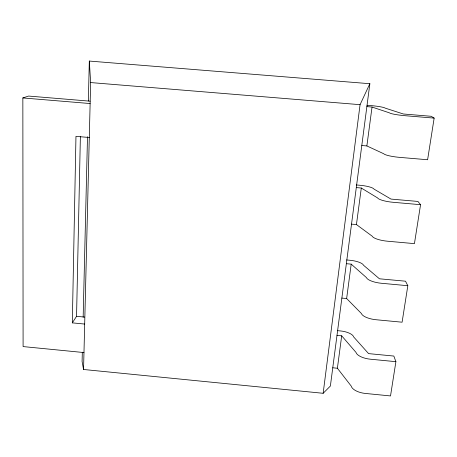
<?xml version="1.0" encoding="UTF-8"?>
<svg xmlns="http://www.w3.org/2000/svg" width="457" height="457" viewBox="0 0 457 457"><rect width="100%" height="100%" fill="white"/><g stroke="black" fill="none" stroke-linecap="round" stroke-linejoin="round"><path stroke-width="0.69" d="M84.682 324.059L72.32 322.865L75.965 136.363L89.292 137.5M72.32 322.865L76.553 316.313L80.381 136.466M82.317 352.204L82.094 361.481L83.557 369.484L323.145 393.294L330.377 386.039L369.862 83.717L89.315 61.061L88.355 101.02M83.157 317.238L87.498 136.7M83.557 369.484L90.652 82.568L89.315 61.061M323.145 393.294L360.065 104.676L369.862 83.717M337.323 330.639L340.596 330.954A12.168 4.764 9 0 1 353.689 336.963L368.588 353.615L393.843 356.06L395.899 361.676L390.518 395.939L365.223 393.431A12.705 5.667 11 0 1 351.279 386.171L337.392 368.239L341.693 335.815L336.998 335.364M346.549 259.953L349.919 260.262A12.528 3.77 7.8 0 1 363.561 265.271L379.436 278.793L405.508 281.198L407.827 285.716L402.097 322.202L375.985 319.729A13.087 4.661 9.4 0 1 361.418 313.513L346.64 298.53L351.199 264.14L346.355 263.695M356.334 184.954L359.813 185.256A12.916 2.645 6.6 0 1 374.049 189.135L390.992 199.081L417.932 201.44L420.554 204.696L414.436 243.632L387.45 241.205A13.51 3.513 7.9 0 1 372.209 236.195L356.449 224.564L361.293 188.027L356.3 187.587M367.062 105.27L370.324 105.538A13.339 1.365 5.5 0 1 385.2 108.12L403.325 113.993L431.202 116.289L434.15 118.106L427.609 159.744L399.686 157.374A13.961 2.199 6.5 0 1 383.72 153.741L366.874 145.937L372.032 107.041L366.874 106.618M83.974 352.564L23.096 346.577L22.85 97.941L28.602 96.061L90.092 101.174M90.652 82.568L360.065 104.676M434.15 118.106L405.765 115.764A14.19 1.508 5.8 0 1 389.427 112.85L372.032 107.041M22.85 97.941L90.132 103.545M361.795 145.509L366.874 145.937M420.554 204.696L393.129 202.291A13.721 2.913 7.2 0 1 377.556 197.91L361.293 188.027M351.524 224.124L356.449 224.564M407.827 285.716L381.309 283.26A13.282 4.142 8.7 0 1 366.434 277.593L351.199 264.14M341.865 298.084L346.64 298.53M76.553 316.313L84.619 317.089M395.899 361.676L370.221 359.185A12.882 5.21 10.2 0 1 355.992 352.398L341.693 335.815M332.759 367.788L337.392 368.239"/></g></svg>
